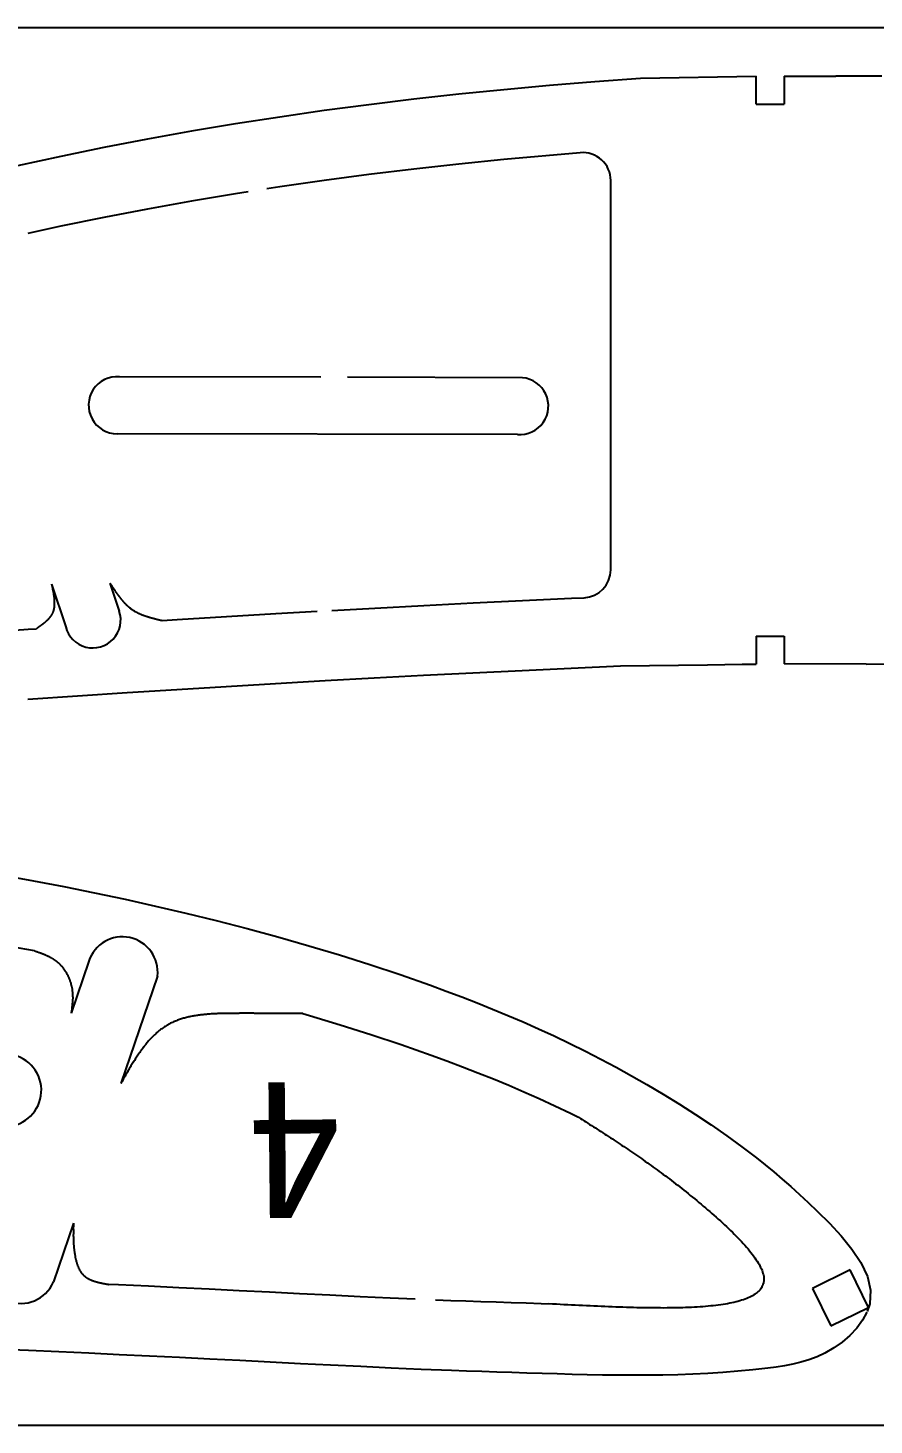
# Model space of a CAD drawing. Header units: millimetres. Extents: x -11497 to 404, y -3854 to 414.
# Drawn here: x -2228.5 to -2168, y -127 to -27 of the extents above; entities that cross this region are included whole.
import ezdxf

# ---------------------------------------------------------------- set-up
doc = ezdxf.new("R2010")
doc.units = ezdxf.units.MM
doc.layers.add('7', color=1, linetype='Continuous')
doc.styles.add('样式_4', font='txt', dxfattribs={"height": 10})

msp = doc.modelspace()

# ---------------------------------------------------------------- linework, layer by layer
at = {"color": 7}
for p, q in [((-1477.7821, -26.9943), (-2477.752, -26.9943)), ((-2176.4314, -32.4579), (-2176.4314, -30.4579)), ((-2174.4314, -30.4579), (-2170.7332, -30.4579)), ((-2176.4314, -32.4579), (-2174.4314, -32.4579)), ((-2207.5742, -51.9945), (-2221.9948, -51.9575)), ((-2193.1536, -52.0316), (-2205.6832, -51.9994)), ((-2193.5125, -56.0878), (-2222.1601, -56.0492)), ((-2226.8589, -66.8024), (-2225.8425, -69.8572)), ((-2222.6782, -66.7298), (-2222.0066, -68.74)), ((-2176.4314, -70.5246), (-2174.4314, -70.5246)), ((-2174.4314, -70.5246), (-2174.4314, -72.5138)), ((-2179.9086, -72.5728), (-2177.4313, -72.5246)), ((-2168.5427, -72.5246), (-2174.4314, -72.5138)), ((-2224.1912, -93.8012), (-2225.4503, -97.5026)), ((-2219.2761, -94.8635), (-2221.8877, -102.5404)), ((-2225.2872, -112.5337), (-2226.72, -116.7454)), ((-2169.7066, -115.8872), (-2172.3988, -117.2108)), ((-2168.3829, -118.5794), (-2169.7066, -115.8872)), ((-2172.3988, -117.2108), (-2171.0751, -119.903)), ((-2171.0751, -119.903), (-2168.3829, -118.5794)), ((-2477.7821, -126.9943), (-1477.7821, -126.9943))]:
    msp.add_line(p, q, dxfattribs=at)
for p, q in [((-2174.4314, -30.4579), (-2174.4314, -32.4579)), ((-2176.4314, -70.5246), (-2176.4314, -72.521)), ((-2177.4313, -72.5246), (-2176.4314, -72.521))]:
    msp.add_line(p, q)
for points in [[(-2226.856, -66.802, 0), (-2226.856, -66.828, 0), (-2226.846, -66.853, 0), (-2226.846, -66.878, 0), (-2226.836, -66.903, 0), (-2226.836, -66.928, 0), (-2226.826, -66.954, 0), (-2226.816, -66.979, 0), (-2226.816, -67.004, 0), (-2226.806, -67.029, 0), (-2226.806, -67.054, 0), (-2226.796, -67.079, 0), (-2226.796, -67.105, 0), (-2226.786, -67.13, 0), (-2226.786, -67.155, 0), (-2226.776, -67.18, 0), (-2226.776, -67.205, 0), (-2226.766, -67.23, 0), (-2226.766, -67.255, 0), (-2226.756, -67.28, 0), (-2226.756, -67.305, 0), (-2226.746, -67.33, 0), (-2226.746, -67.355, 0), (-2226.736, -67.379, 0), (-2226.736, -67.404, 0), (-2226.726, -67.429, 0), (-2226.726, -67.454, 0), (-2226.726, -67.478, 0), (-2226.716, -67.503, 0), (-2226.716, -67.528, 0), (-2226.706, -67.552, 0), (-2226.706, -67.577, 0), (-2226.706, -67.601, 0), (-2226.696, -67.626, 0), (-2226.696, -67.65, 0), (-2226.696, -67.675, 0), (-2226.686, -67.699, 0), (-2226.686, -67.723, 0), (-2226.686, -67.747, 0), (-2226.676, -67.771, 0), (-2226.676, -67.795, 0), (-2226.676, -67.819, 0), (-2226.676, -67.843, 0), (-2226.666, -67.867, 0), (-2226.666, -67.891, 0), (-2226.666, -67.915, 0), (-2226.666, -67.939, 0), (-2226.666, -67.962, 0), (-2226.656, -67.986, 0), (-2226.656, -68.009, 0), (-2226.656, -68.033, 0), (-2226.656, -68.056, 0), (-2226.656, -68.079, 0), (-2226.656, -68.102, 0), (-2226.656, -68.125, 0), (-2226.656, -68.149, 0), (-2226.656, -68.171, 0), (-2226.656, -68.194, 0), (-2226.656, -68.217, 0), (-2226.656, -68.24, 0), (-2226.656, -68.262, 0), (-2226.656, -68.285, 0), (-2226.656, -68.307, 0), (-2226.656, -68.33, 0), (-2226.666, -68.352, 0), (-2226.666, -68.374, 0), (-2226.666, -68.396, 0), (-2226.666, -68.418, 0), (-2226.666, -68.44, 0), (-2226.676, -68.462, 0), (-2226.676, -68.483, 0), (-2226.676, -68.505, 0), (-2226.686, -68.526, 0), (-2226.686, -68.548, 0), (-2226.696, -68.569, 0), (-2226.696, -68.59, 0), (-2226.696, -68.611, 0), (-2226.706, -68.632, 0), (-2226.706, -68.653, 0), (-2226.716, -68.673, 0), (-2226.726, -68.694, 0), (-2226.726, -68.714, 0), (-2226.736, -68.735, 0), (-2226.736, -68.755, 0), (-2226.746, -68.775, 0), (-2226.756, -68.795, 0), (-2226.766, -68.815, 0), (-2226.766, -68.834, 0), (-2226.776, -68.854, 0), (-2226.786, -68.873, 0), (-2226.796, -68.893, 0), (-2226.806, -68.912, 0), (-2226.816, -68.931, 0), (-2226.826, -68.95, 0), (-2226.836, -68.968, 0), (-2226.846, -68.987, 0), (-2226.856, -69.005, 0), (-2226.866, -69.024, 0), (-2226.876, -69.042, 0), (-2226.886, -69.06, 0), (-2226.896, -69.078, 0), (-2226.906, -69.096, 0), (-2226.926, -69.114, 0), (-2226.936, -69.131, 0), (-2226.946, -69.149, 0), (-2226.966, -69.166, 0), (-2226.976, -69.184, 0), (-2226.986, -69.201, 0), (-2227.006, -69.218, 0), (-2227.016, -69.235, 0), (-2227.036, -69.252, 0), (-2227.046, -69.269, 0), (-2227.066, -69.285, 0), (-2227.076, -69.302, 0), (-2227.096, -69.318, 0), (-2227.106, -69.335, 0), (-2227.126, -69.351, 0), (-2227.136, -69.367, 0), (-2227.156, -69.384, 0), (-2227.176, -69.4, 0), (-2227.186, -69.416, 0), (-2227.206, -69.431, 0), (-2227.226, -69.447, 0), (-2227.236, -69.463, 0), (-2227.256, -69.479, 0), (-2227.276, -69.494, 0), (-2227.296, -69.51, 0), (-2227.306, -69.525, 0), (-2227.326, -69.541, 0), (-2227.346, -69.556, 0), (-2227.366, -69.571, 0), (-2227.386, -69.587, 0), (-2227.406, -69.602, 0), (-2227.416, -69.617, 0), (-2227.436, -69.632, 0), (-2227.456, -69.647, 0), (-2227.476, -69.662, 0), (-2227.496, -69.677, 0), (-2227.516, -69.692, 0), (-2227.536, -69.706, 0), (-2227.556, -69.721, 0), (-2227.576, -69.736, 0), (-2227.596, -69.751, 0), (-2227.616, -69.765, 0), (-2227.636, -69.78, 0), (-2227.656, -69.795, 0), (-2227.676, -69.809, 0), (-2227.696, -69.824, 0), (-2227.716, -69.838, 0), (-2227.736, -69.853, 0), (-2227.756, -69.867, 0), (-2227.776, -69.882, 0), (-2227.796, -69.896, 0), (-2227.816, -69.911, 0), (-2227.836, -69.925, 0), (-2227.856, -69.939, 0), (-2227.876, -69.954, 0), (-2227.896, -69.968, 0), (-2227.916, -69.983, 0), (-2227.936, -69.997, 0)], [(-2222.676, -66.73, 0), (-2222.666, -66.756, 0), (-2222.646, -66.782, 0), (-2222.626, -66.808, 0), (-2222.606, -66.835, 0), (-2222.596, -66.861, 0), (-2222.576, -66.887, 0), (-2222.556, -66.913, 0), (-2222.546, -66.939, 0), (-2222.526, -66.965, 0), (-2222.506, -66.991, 0), (-2222.486, -67.017, 0), (-2222.476, -67.043, 0), (-2222.456, -67.069, 0), (-2222.436, -67.095, 0), (-2222.426, -67.121, 0), (-2222.406, -67.147, 0), (-2222.386, -67.173, 0), (-2222.366, -67.198, 0), (-2222.356, -67.224, 0), (-2222.336, -67.25, 0), (-2222.316, -67.275, 0), (-2222.296, -67.301, 0), (-2222.286, -67.326, 0), (-2222.266, -67.352, 0), (-2222.246, -67.377, 0), (-2222.226, -67.402, 0), (-2222.216, -67.428, 0), (-2222.196, -67.453, 0), (-2222.176, -67.478, 0), (-2222.156, -67.503, 0), (-2222.146, -67.527, 0), (-2222.126, -67.552, 0), (-2222.106, -67.577, 0), (-2222.086, -67.601, 0), (-2222.066, -67.626, 0), (-2222.046, -67.65, 0), (-2222.036, -67.675, 0), (-2222.016, -67.699, 0), (-2221.996, -67.723, 0), (-2221.976, -67.747, 0), (-2221.956, -67.771, 0), (-2221.936, -67.794, 0), (-2221.916, -67.818, 0), (-2221.906, -67.841, 0), (-2221.886, -67.865, 0), (-2221.866, -67.888, 0), (-2221.846, -67.911, 0), (-2221.826, -67.934, 0), (-2221.806, -67.957, 0), (-2221.786, -67.979, 0), (-2221.766, -68.002, 0), (-2221.746, -68.024, 0), (-2221.726, -68.047, 0), (-2221.706, -68.069, 0), (-2221.686, -68.091, 0), (-2221.666, -68.112, 0), (-2221.646, -68.134, 0), (-2221.626, -68.155, 0), (-2221.606, -68.177, 0), (-2221.586, -68.198, 0), (-2221.566, -68.219, 0), (-2221.546, -68.239, 0), (-2221.526, -68.26, 0), (-2221.506, -68.28, 0), (-2221.476, -68.3, 0), (-2221.456, -68.32, 0), (-2221.436, -68.34, 0), (-2221.416, -68.36, 0), (-2221.396, -68.379, 0), (-2221.376, -68.399, 0), (-2221.346, -68.418, 0), (-2221.326, -68.436, 0), (-2221.306, -68.455, 0), (-2221.286, -68.473, 0), (-2221.266, -68.492, 0), (-2221.236, -68.51, 0), (-2221.216, -68.527, 0), (-2221.196, -68.545, 0), (-2221.166, -68.562, 0), (-2221.146, -68.579, 0), (-2221.126, -68.596, 0), (-2221.096, -68.613, 0), (-2221.076, -68.629, 0), (-2221.056, -68.645, 0), (-2221.026, -68.661, 0), (-2221.006, -68.677, 0), (-2220.976, -68.692, 0), (-2220.956, -68.708, 0), (-2220.926, -68.723, 0), (-2220.906, -68.737, 0), (-2220.876, -68.752, 0), (-2220.856, -68.766, 0), (-2220.826, -68.781, 0), (-2220.806, -68.794, 0), (-2220.776, -68.808, 0), (-2220.746, -68.822, 0), (-2220.726, -68.835, 0), (-2220.696, -68.848, 0), (-2220.676, -68.861, 0), (-2220.646, -68.874, 0), (-2220.616, -68.887, 0), (-2220.596, -68.899, 0), (-2220.566, -68.911, 0), (-2220.536, -68.923, 0), (-2220.516, -68.935, 0), (-2220.486, -68.947, 0), (-2220.456, -68.958, 0), (-2220.426, -68.97, 0), (-2220.406, -68.981, 0), (-2220.376, -68.992, 0), (-2220.346, -69.003, 0), (-2220.316, -69.014, 0), (-2220.296, -69.024, 0), (-2220.266, -69.035, 0), (-2220.236, -69.045, 0), (-2220.206, -69.055, 0), (-2220.176, -69.065, 0), (-2220.146, -69.075, 0), (-2220.126, -69.085, 0), (-2220.096, -69.095, 0), (-2220.066, -69.104, 0), (-2220.036, -69.114, 0), (-2220.006, -69.123, 0), (-2219.976, -69.132, 0), (-2219.946, -69.141, 0), (-2219.916, -69.15, 0), (-2219.896, -69.159, 0), (-2219.866, -69.168, 0), (-2219.836, -69.177, 0), (-2219.806, -69.185, 0), (-2219.776, -69.194, 0), (-2219.746, -69.202, 0), (-2219.716, -69.211, 0), (-2219.686, -69.219, 0), (-2219.656, -69.227, 0), (-2219.626, -69.235, 0), (-2219.596, -69.243, 0), (-2219.566, -69.251, 0), (-2219.536, -69.259, 0), (-2219.506, -69.267, 0), (-2219.476, -69.275, 0), (-2219.446, -69.282, 0), (-2219.416, -69.29, 0), (-2219.386, -69.298, 0), (-2219.356, -69.305, 0), (-2219.326, -69.313, 0), (-2219.296, -69.32, 0), (-2219.266, -69.328, 0), (-2219.236, -69.335, 0), (-2219.206, -69.342, 0), (-2219.176, -69.35, 0), (-2219.146, -69.357, 0), (-2219.116, -69.364, 0), (-2219.086, -69.372, 0), (-2219.056, -69.379, 0), (-2219.026, -69.386, 0), (-2218.996, -69.393, 0), (-2218.966, -69.401, 0), (-2218.936, -69.408, 0)], [(-2228.1085, -93.0388, 0), (-2228.0784, -93.0495, 0), (-2228.0483, -93.0591, 0), (-2228.0182, -93.0688, 0), (-2227.9881, -93.0795, 0), (-2227.958, -93.0892, 0), (-2227.9279, -93.0988, 0), (-2227.8978, -93.1095, 0), (-2227.8677, -93.1192, 0), (-2227.8376, -93.1299, 0), (-2227.8075, -93.1396, 0), (-2227.7873, -93.1504, 0), (-2227.7572, -93.161, 0), (-2227.7271, -93.1707, 0), (-2227.697, -93.1814, 0), (-2227.6669, -93.1921, 0), (-2227.6368, -93.2028, 0), (-2227.6067, -93.2134, 0), (-2227.5765, -93.2241, 0), (-2227.5564, -93.2349, 0), (-2227.5263, -93.2456, 0), (-2227.4962, -93.2573, 0), (-2227.4661, -93.2679, 0), (-2227.4359, -93.2796, 0), (-2227.4058, -93.2913, 0), (-2227.3857, -93.3021, 0), (-2227.3556, -93.3138, 0), (-2227.3254, -93.3254, 0), (-2227.2953, -93.3381, 0), (-2227.2652, -93.3498, 0), (-2227.2451, -93.3616, 0), (-2227.2149, -93.3743, 0), (-2227.1848, -93.3869, 0), (-2227.1546, -93.3996, 0), (-2227.1345, -93.4124, 0), (-2227.1044, -93.4251, 0), (-2227.0742, -93.4388, 0), (-2227.0541, -93.4516, 0), (-2227.0239, -93.4652, 0), (-2226.9938, -93.4789, 0), (-2226.9736, -93.4927, 0), (-2226.9435, -93.5074, 0), (-2226.9133, -93.5211, 0), (-2226.8932, -93.5358, 0), (-2226.863, -93.5505, 0), (-2226.8429, -93.5653, 0), (-2226.8127, -93.581, 0), (-2226.7825, -93.5957, 0), (-2226.7624, -93.6115, 0), (-2226.7322, -93.6271, 0), (-2226.712, -93.6439, 0), (-2226.6818, -93.6596, 0), (-2226.6617, -93.6764, 0), (-2226.6415, -93.6932, 0), (-2226.6113, -93.7109, 0), (-2226.5911, -93.7286, 0), (-2226.5609, -93.7463, 0), (-2226.5407, -93.7641, 0), (-2226.5205, -93.7819, 0), (-2226.4903, -93.8006, 0), (-2226.4701, -93.8194, 0), (-2226.4499, -93.8391, 0), (-2226.4197, -93.8578, 0), (-2226.3995, -93.8776, 0), (-2226.3793, -93.8974, 0), (-2226.3591, -93.9182, 0), (-2226.3388, -93.939, 0), (-2226.3086, -93.9596, 0), (-2226.2884, -93.9804, 0), (-2226.2682, -94.0022, 0), (-2226.2479, -94.024, 0), (-2226.2277, -94.0458, 0), (-2226.2075, -94.0676, 0), (-2226.1872, -94.0904, 0), (-2226.167, -94.1131, 0), (-2226.1467, -94.1359, 0), (-2226.1265, -94.1597, 0), (-2226.1062, -94.1825, 0), (-2226.086, -94.2063, 0), (-2226.0657, -94.2301, 0), (-2226.0455, -94.2549, 0), (-2226.0252, -94.2786, 0), (-2226.0149, -94.3035, 0), (-2225.9947, -94.3283, 0), (-2225.9744, -94.3531, 0), (-2225.9541, -94.3779, 0), (-2225.9439, -94.4038, 0), (-2225.9236, -94.4296, 0), (-2225.9033, -94.4553, 0), (-2225.893, -94.4812, 0), (-2225.8728, -94.507, 0), (-2225.8525, -94.5338, 0), (-2225.8422, -94.5597, 0), (-2225.8219, -94.5865, 0), (-2225.8116, -94.6134, 0), (-2225.7913, -94.6412, 0), (-2225.781, -94.6681, 0), (-2225.7608, -94.6948, 0), (-2225.7505, -94.7227, 0), (-2225.7302, -94.7505, 0), (-2225.7199, -94.7784, 0), (-2225.6996, -94.8062, 0), (-2225.6893, -94.8341, 0), (-2225.679, -94.863, 0), (-2225.6587, -94.8908, 0), (-2225.6484, -94.9197, 0), (-2225.6381, -94.9475, 0), (-2225.6278, -94.9764, 0), (-2225.6174, -95.0053, 0), (-2225.5971, -95.0341, 0), (-2225.5868, -95.064, 0), (-2225.5765, -95.0929, 0), (-2225.5662, -95.1218, 0), (-2225.5559, -95.1517, 0), (-2225.5456, -95.1806, 0), (-2225.5353, -95.2105, 0), (-2225.5249, -95.2404, 0), (-2225.5146, -95.2693, 0), (-2225.5043, -95.2991, 0), (-2225.494, -95.329, 0), (-2225.4837, -95.3589, 0), (-2225.4733, -95.3888, 0), (-2225.473, -95.4188, 0), (-2225.4627, -95.4497, 0), (-2225.4524, -95.4796, 0), (-2225.4421, -95.5095, 0), (-2225.4417, -95.5395, 0), (-2225.4314, -95.5704, 0), (-2225.4211, -95.6003, 0), (-2225.4208, -95.6313, 0), (-2225.4104, -95.6612, 0), (-2225.4101, -95.6912, 0), (-2225.3998, -95.7221, 0), (-2225.3895, -95.7519, 0), (-2225.3891, -95.7829, 0), (-2225.3888, -95.8129, 0), (-2225.3785, -95.8438, 0), (-2225.3782, -95.8738, 0), (-2225.3678, -95.9047, 0), (-2225.3675, -95.9347, 0), (-2225.3672, -95.9657, 0), (-2225.3569, -95.9956, 0), (-2225.3565, -96.0266, 0), (-2225.3562, -96.0566, 0), (-2225.3559, -96.0866, 0), (-2225.3556, -96.1176, 0), (-2225.3453, -96.1475, 0), (-2225.3449, -96.1775, 0), (-2225.3446, -96.2085, 0), (-2225.3443, -96.2385, 0), (-2225.344, -96.2685, 0), (-2225.3436, -96.2995, 0), (-2225.3433, -96.3295, 0), (-2225.343, -96.3595, 0), (-2225.3427, -96.3895, 0), (-2225.3424, -96.4195, 0), (-2225.342, -96.4505, 0), (-2225.3417, -96.4805, 0), (-2225.3514, -96.5106, 0), (-2225.3511, -96.5406, 0), (-2225.3507, -96.5706, 0), (-2225.3504, -96.6006, 0), (-2225.3501, -96.6316, 0), (-2225.3498, -96.6616, 0), (-2225.3595, -96.6917, 0), (-2225.3591, -96.7217, 0), (-2225.3588, -96.7517, 0), (-2225.3585, -96.7817, 0), (-2225.3682, -96.8118, 0), (-2225.3679, -96.8418, 0), (-2225.3675, -96.8718, 0), (-2225.3772, -96.9019, 0), (-2225.3769, -96.9319, 0), (-2225.3766, -96.9619, 0), (-2225.3863, -96.992, 0), (-2225.3859, -97.022, 0), (-2225.3956, -97.0521, 0), (-2225.3953, -97.0821, 0), (-2225.395, -97.1121, 0), (-2225.4047, -97.1422, 0), (-2225.4043, -97.1722, 0), (-2225.414, -97.2023, 0), (-2225.4137, -97.2323, 0), (-2225.4134, -97.2623, 0), (-2225.4231, -97.2924, 0), (-2225.4227, -97.3224, 0), (-2225.4324, -97.3525, 0), (-2225.4321, -97.3825, 0), (-2225.4418, -97.4126, 0), (-2225.4415, -97.4426, 0), (-2225.4511, -97.4727, 0), (-2225.4508, -97.5027, 0)], [(-2208.8794, -97.5451, 0), (-2208.9494, -97.5448, 0), (-2209.0294, -97.5437, 0), (-2209.1095, -97.5435, 0), (-2209.1895, -97.5424, 0), (-2209.2595, -97.5421, 0), (-2209.3395, -97.541, 0), (-2209.4195, -97.5408, 0), (-2209.4995, -97.5397, 0), (-2209.5795, -97.5395, 0), (-2209.6495, -97.5393, 0), (-2209.7295, -97.5381, 0), (-2209.8096, -97.538, 0), (-2209.8896, -97.5368, 0), (-2209.9596, -97.5366, 0), (-2210.0396, -97.5354, 0), (-2210.1196, -97.5353, 0), (-2210.1996, -97.5351, 0), (-2210.2796, -97.534, 0), (-2210.3496, -97.5337, 0), (-2210.4296, -97.5336, 0), (-2210.5096, -97.5325, 0), (-2210.5897, -97.5323, 0), (-2210.6697, -97.5312, 0), (-2210.7397, -97.5309, 0), (-2210.8197, -97.5308, 0), (-2210.8997, -97.5306, 0), (-2210.9797, -97.5295, 0), (-2211.0597, -97.5293, 0), (-2211.1397, -97.5292, 0), (-2211.2097, -97.5279, 0), (-2211.2897, -97.5278, 0), (-2211.3697, -97.5276, 0), (-2211.4498, -97.5275, 0), (-2211.5298, -97.5273, 0), (-2211.6098, -97.5262, 0), (-2211.6898, -97.526, 0), (-2211.7698, -97.5259, 0), (-2211.8498, -97.5257, 0), (-2211.9298, -97.5256, 0), (-2212.0098, -97.5254, 0), (-2212.0898, -97.5253, 0), (-2212.1598, -97.525, 0), (-2212.2398, -97.5249, 0), (-2212.3198, -97.5247, 0), (-2212.3998, -97.5246, 0), (-2212.4898, -97.5246, 0), (-2212.5699, -97.5244, 0), (-2212.6499, -97.5243, 0), (-2212.7299, -97.5241, 0), (-2212.8099, -97.524, 0), (-2212.8899, -97.5238, 0), (-2212.9699, -97.5237, 0), (-2213.0499, -97.5235, 0), (-2213.1299, -97.5244, 0), (-2213.2099, -97.5242, 0), (-2213.2899, -97.5241, 0), (-2213.3799, -97.524, 0), (-2213.4599, -97.5249, 0), (-2213.5399, -97.5247, 0), (-2213.6199, -97.5256, 0), (-2213.6999, -97.5255, 0), (-2213.7899, -97.5254, 0), (-2213.8699, -97.5263, 0), (-2213.9499, -97.5271, 0), (-2214.0299, -97.527, 0), (-2214.1199, -97.5279, 0), (-2214.1999, -97.5288, 0), (-2214.2799, -97.5306, 0), (-2214.3699, -97.5316, 0), (-2214.4499, -97.5334, 0), (-2214.5299, -97.5343, 0), (-2214.6098, -97.5362, 0), (-2214.6998, -97.5391, 0), (-2214.7798, -97.541, 0), (-2214.8598, -97.5438, 0), (-2214.9497, -97.5468, 0), (-2215.0297, -97.5506, 0), (-2215.1097, -97.5535, 0), (-2215.1896, -97.5583, 0), (-2215.2796, -97.5623, 0), (-2215.3596, -97.5671, 0), (-2215.4395, -97.572, 0), (-2215.5195, -97.5779, 0), (-2215.5994, -97.5837, 0), (-2215.6893, -97.5907, 0), (-2215.7693, -97.5975, 0), (-2215.8492, -97.6044, 0), (-2215.9291, -97.6132, 0), (-2216.009, -97.6211, 0), (-2216.0889, -97.6299, 0), (-2216.1688, -97.6398, 0), (-2216.2487, -97.6496, 0), (-2216.3286, -97.6605, 0), (-2216.4085, -97.6723, 0), (-2216.4884, -97.6842, 0), (-2216.5682, -97.697, 0), (-2216.6481, -97.7099, 0), (-2216.728, -97.7237, 0), (-2216.7978, -97.7385, 0), (-2216.8777, -97.7533, 0), (-2216.9575, -97.7702, 0), (-2217.0373, -97.786, 0), (-2217.1071, -97.8038, 0), (-2217.1869, -97.8226, 0), (-2217.2567, -97.8414, 0), (-2217.3365, -97.8612, 0), (-2217.4063, -97.882, 0), (-2217.4861, -97.9038, 0), (-2217.5558, -97.9266, 0), (-2217.6256, -97.9493, 0), (-2217.7054, -97.9742, 0), (-2217.7751, -97.9989, 0), (-2217.8448, -98.0247, 0), (-2217.9145, -98.0524, 0), (-2217.9842, -98.0802, 0), (-2218.0539, -98.1089, 0), (-2218.1236, -98.1386, 0), (-2218.1933, -98.1694, 0), (-2218.263, -98.2021, 0), (-2218.3326, -98.2349, 0), (-2218.3922, -98.2695, 0), (-2218.4619, -98.3043, 0), (-2218.5315, -98.341, 0), (-2218.5911, -98.3776, 0), (-2218.6507, -98.4163, 0), (-2218.7203, -98.456, 0), (-2218.7798, -98.4967, 0), (-2218.8394, -98.5383, 0), (-2218.899, -98.5809, 0), (-2218.9685, -98.6247, 0), (-2219.028, -98.6693, 0), (-2219.0875, -98.7149, 0), (-2219.147, -98.7616, 0), (-2219.1965, -98.8091, 0), (-2219.256, -98.8567, 0), (-2219.3155, -98.9064, 0), (-2219.375, -98.957, 0), (-2219.4244, -99.0076, 0), (-2219.4839, -99.0602, 0), (-2219.5433, -99.1128, 0), (-2219.5928, -99.1664, 0), (-2219.6522, -99.221, 0), (-2219.7016, -99.2755, 0), (-2219.751, -99.3321, 0), (-2219.8104, -99.3887, 0), (-2219.8598, -99.4462, 0), (-2219.9092, -99.5037, 0), (-2219.9585, -99.5633, 0), (-2220.0079, -99.6228, 0), (-2220.0573, -99.6833, 0), (-2220.1166, -99.744, 0), (-2220.166, -99.8055, 0), (-2220.2153, -99.868, 0), (-2220.2546, -99.9305, 0), (-2220.304, -99.994, 0), (-2220.3533, -100.0585, 0), (-2220.4026, -100.123, 0), (-2220.4519, -100.1876, 0), (-2220.5012, -100.2541, 0), (-2220.5405, -100.3195, 0), (-2220.5898, -100.3861, 0), (-2220.6391, -100.4536, 0), (-2220.6784, -100.521, 0), (-2220.7276, -100.5895, 0), (-2220.7769, -100.6581, 0), (-2220.8162, -100.7265, 0), (-2220.8655, -100.796, 0), (-2220.9047, -100.8664, 0), (-2220.954, -100.936, 0), (-2220.9932, -101.0064, 0), (-2221.0425, -101.0779, 0), (-2221.0817, -101.1483, 0), (-2221.131, -101.2199, 0), (-2221.1702, -101.2923, 0), (-2221.2094, -101.3637, 0), (-2221.2587, -101.4362, 0), (-2221.2979, -101.5087, 0), (-2221.3371, -101.5811, 0), (-2221.3863, -101.6546, 0), (-2221.4256, -101.727, 0), (-2221.4648, -101.8005, 0), (-2221.514, -101.874, 0), (-2221.5532, -101.9484, 0), (-2221.5924, -102.0218, 0), (-2221.6416, -102.0954, 0), (-2221.6809, -102.1698, 0), (-2221.7201, -102.2432, 0), (-2221.7593, -102.3176, 0), (-2221.8085, -102.3922, 0), (-2221.8477, -102.4666, 0), (-2221.8869, -102.54, 0)], [(-2189.1493, -104.9552, 0), (-2189.0084, -105.0407, 0), (-2188.8775, -105.1263, 0), (-2188.7466, -105.2119, 0), (-2188.6056, -105.2984, 0), (-2188.4747, -105.384, 0), (-2188.3438, -105.4697, 0), (-2188.2029, -105.5562, 0), (-2188.0719, -105.6428, 0), (-2187.931, -105.7293, 0), (-2187.8001, -105.8159, 0), (-2187.6691, -105.9025, 0), (-2187.5282, -105.99, 0), (-2187.3973, -106.0776, 0), (-2187.2563, -106.1651, 0), (-2187.1254, -106.2537, 0), (-2186.9844, -106.3422, 0), (-2186.8535, -106.4308, 0), (-2186.7125, -106.5193, 0), (-2186.5815, -106.6099, 0), (-2186.4406, -106.6994, 0), (-2186.3096, -106.79, 0), (-2186.1686, -106.8816, 0), (-2186.0276, -106.9731, 0), (-2185.8967, -107.0647, 0), (-2185.7557, -107.1572, 0), (-2185.6147, -107.2507, 0), (-2185.4837, -107.3443, 0), (-2185.3426, -107.4388, 0), (-2185.2016, -107.5343, 0), (-2185.0606, -107.6298, 0), (-2184.9195, -107.7263, 0), (-2184.7785, -107.8228, 0), (-2184.6375, -107.9213, 0), (-2184.5064, -108.0199, 0), (-2184.3653, -108.1194, 0), (-2184.2142, -108.2198, 0), (-2184.0732, -108.3203, 0), (-2183.9321, -108.4228, 0), (-2183.791, -108.5253, 0), (-2183.6499, -108.6288, 0), (-2183.5087, -108.7333, 0), (-2183.3576, -108.8397, 0), (-2183.2164, -108.9462, 0), (-2183.0753, -109.0537, 0), (-2182.9241, -109.1621, 0), (-2182.783, -109.2716, 0), (-2182.6318, -109.382, 0), (-2182.4906, -109.4945, 0), (-2182.3394, -109.6069, 0), (-2182.1881, -109.7213, 0), (-2182.0369, -109.8357, 0), (-2181.8957, -109.9522, 0), (-2181.7444, -110.0706, 0), (-2181.5931, -110.189, 0), (-2181.4418, -110.3094, 0), (-2181.2905, -110.4298, 0), (-2181.1392, -110.5532, 0), (-2180.9879, -110.6765, 0), (-2180.8265, -110.8018, 0), (-2180.6752, -110.9282, 0), (-2180.5238, -111.0566, 0), (-2180.3624, -111.1849, 0), (-2180.211, -111.3153, 0), (-2180.0596, -111.4467, 0), (-2179.8982, -111.578, 0), (-2179.7468, -111.7114, 0), (-2179.5953, -111.8448, 0), (-2179.4439, -111.9792, 0), (-2179.2925, -112.1136, 0), (-2179.141, -112.248, 0), (-2178.9896, -112.3833, 0), (-2178.8381, -112.5187, 0), (-2178.6967, -112.6542, 0), (-2178.5452, -112.7906, 0), (-2178.4038, -112.9261, 0), (-2178.2623, -113.0616, 0), (-2178.1209, -113.1971, 0), (-2177.9894, -113.3317, 0), (-2177.858, -113.4663, 0), (-2177.7265, -113.601, 0), (-2177.5951, -113.7336, 0), (-2177.4737, -113.8673, 0), (-2177.3523, -113.999, 0), (-2177.2309, -114.1297, 0), (-2177.1195, -114.2605, 0), (-2177.0081, -114.3893, 0), (-2176.9067, -114.5173, 0), (-2176.8054, -114.6442, 0), (-2176.704, -114.7691, 0), (-2176.6127, -114.8932, 0), (-2176.5214, -115.0162, 0), (-2176.4401, -115.1363, 0), (-2176.3588, -115.2555, 0), (-2176.2876, -115.3727, 0), (-2176.2163, -115.488, 0), (-2176.1551, -115.6013, 0), (-2176.1039, -115.7128, 0), (-2176.0528, -115.8222, 0), (-2176.0016, -115.9297, 0), (-2175.9705, -116.0334, 0), (-2175.9394, -116.1361, 0), (-2175.9083, -116.2357, 0), (-2175.8873, -116.3325, 0), (-2175.8763, -116.4274, 0), (-2175.8753, -116.5194, 0), (-2175.8744, -116.6094, 0), (-2175.8834, -116.6965, 0), (-2175.8925, -116.7816, 0), (-2175.9116, -116.8638, 0), (-2175.9408, -116.9441, 0), (-2175.97, -117.0214, 0), (-2176.0092, -117.0978, 0), (-2176.0484, -117.1703, 0), (-2176.0976, -117.2418, 0), (-2176.1469, -117.3113, 0), (-2176.2162, -117.3781, 0), (-2176.2755, -117.4427, 0), (-2176.3448, -117.5055, 0), (-2176.4242, -117.5653, 0), (-2176.5036, -117.6241, 0), (-2176.593, -117.6811, 0), (-2176.6824, -117.7351, 0), (-2176.7818, -117.7881, 0), (-2176.8813, -117.8382, 0), (-2176.9908, -117.8874, 0), (-2177.1003, -117.9335, 0), (-2177.2198, -117.9788, 0), (-2177.3394, -118.0221, 0), (-2177.4689, -118.0635, 0), (-2177.5985, -118.1028, 0), (-2177.7281, -118.1412, 0), (-2177.8678, -118.1777, 0), (-2178.0174, -118.2123, 0), (-2178.1571, -118.2448, 0), (-2178.3167, -118.2755, 0), (-2178.4664, -118.3061, 0), (-2178.6261, -118.3338, 0), (-2178.7959, -118.3606, 0), (-2178.9656, -118.3854, 0), (-2179.1354, -118.4092, 0), (-2179.3151, -118.4312, 0), (-2179.4949, -118.4521, 0), (-2179.6747, -118.471, 0), (-2179.8645, -118.489, 0), (-2180.0544, -118.506, 0), (-2180.2442, -118.5211, 0), (-2180.4441, -118.5352, 0), (-2180.644, -118.5483, 0), (-2180.8438, -118.5605, 0), (-2181.0537, -118.5707, 0), (-2181.2637, -118.5799, 0), (-2181.4736, -118.5882, 0), (-2181.6835, -118.5944, 0), (-2181.9035, -118.6008, 0), (-2182.1234, -118.6061, 0), (-2182.3534, -118.6096, 0), (-2182.5734, -118.6129, 0), (-2182.8034, -118.6144, 0), (-2183.0334, -118.6158, 0), (-2183.2634, -118.6153, 0), (-2183.5034, -118.6148, 0), (-2183.7434, -118.6134, 0), (-2183.9835, -118.6109, 0), (-2184.2235, -118.6075, 0), (-2184.4636, -118.603, 0), (-2184.7137, -118.5987, 0), (-2184.9637, -118.5934, 0), (-2185.2038, -118.5869, 0), (-2185.4639, -118.5797, 0), (-2185.714, -118.5724, 0), (-2185.9641, -118.564, 0), (-2186.2242, -118.5558, 0), (-2186.4743, -118.5465, 0), (-2186.7344, -118.5372, 0), (-2186.9945, -118.527, 0), (-2187.2547, -118.5168, 0), (-2187.5248, -118.5057, 0), (-2187.7849, -118.4944, 0), (-2188.0451, -118.4822, 0), (-2188.3152, -118.4701, 0), (-2188.5754, -118.4579, 0), (-2188.8455, -118.4447, 0), (-2189.1157, -118.4316, 0), (-2189.3758, -118.4184, 0), (-2189.646, -118.4053, 0), (-2189.9162, -118.3921, 0), (-2190.1863, -118.378, 0), (-2190.4565, -118.3649, 0), (-2190.7266, -118.3508, 0), (-2190.9968, -118.3367, 0), (-2191.267, -118.3225, 0)], [(-2225.2906, -112.5338, 0), (-2225.2903, -112.5628, 0), (-2225.29, -112.5928, 0), (-2225.2897, -112.6228, 0), (-2225.2893, -112.6518, 0), (-2225.289, -112.6818, 0), (-2225.2887, -112.7108, 0), (-2225.2884, -112.7408, 0), (-2225.2881, -112.7698, 0), (-2225.2878, -112.7998, 0), (-2225.2974, -112.8299, 0), (-2225.2971, -112.8589, 0), (-2225.2968, -112.8889, 0), (-2225.2965, -112.9179, 0), (-2225.2962, -112.9479, 0), (-2225.2959, -112.9779, 0), (-2225.2955, -113.0079, 0), (-2225.2952, -113.0369, 0), (-2225.2949, -113.0669, 0), (-2225.2946, -113.0969, 0), (-2225.2943, -113.1259, 0), (-2225.294, -113.1559, 0), (-2225.2937, -113.1859, 0), (-2225.2933, -113.2159, 0), (-2225.293, -113.2459, 0), (-2225.2927, -113.2759, 0), (-2225.2924, -113.3059, 0), (-2225.2921, -113.3359, 0), (-2225.3017, -113.366, 0), (-2225.3014, -113.396, 0), (-2225.3011, -113.426, 0), (-2225.3008, -113.456, 0), (-2225.3005, -113.486, 0), (-2225.2901, -113.5159, 0), (-2225.2898, -113.5459, 0), (-2225.2895, -113.5769, 0), (-2225.2892, -113.6069, 0), (-2225.2888, -113.6369, 0), (-2225.2885, -113.6679, 0), (-2225.2882, -113.6979, 0), (-2225.2879, -113.7279, 0), (-2225.2875, -113.7589, 0), (-2225.2872, -113.7899, 0), (-2225.2869, -113.8199, 0), (-2225.2866, -113.8509, 0), (-2225.2862, -113.8809, 0), (-2225.2859, -113.9119, 0), (-2225.2756, -113.9428, 0), (-2225.2753, -113.9738, 0), (-2225.2749, -114.0048, 0), (-2225.2746, -114.0358, 0), (-2225.2743, -114.0668, 0), (-2225.2739, -114.0978, 0), (-2225.2636, -114.1286, 0), (-2225.2633, -114.1596, 0), (-2225.2629, -114.1916, 0), (-2225.2626, -114.2226, 0), (-2225.2623, -114.2536, 0), (-2225.2519, -114.2855, 0), (-2225.2516, -114.3175, 0), (-2225.2513, -114.3485, 0), (-2225.2409, -114.3804, 0), (-2225.2406, -114.4124, 0), (-2225.2402, -114.4434, 0), (-2225.2399, -114.4754, 0), (-2225.2296, -114.5073, 0), (-2225.2292, -114.5393, 0), (-2225.2189, -114.5712, 0), (-2225.2185, -114.6032, 0), (-2225.2182, -114.6352, 0), (-2225.2079, -114.6671, 0), (-2225.2075, -114.7001, 0), (-2225.1972, -114.732, 0), (-2225.1968, -114.764, 0), (-2225.1865, -114.7959, 0), (-2225.1861, -114.8279, 0), (-2225.1758, -114.8598, 0), (-2225.1755, -114.8918, 0), (-2225.1651, -114.9236, 0), (-2225.1648, -114.9556, 0), (-2225.1545, -114.9865, 0), (-2225.1541, -115.0185, 0), (-2225.1438, -115.0504, 0), (-2225.1334, -115.0813, 0), (-2225.1331, -115.1133, 0), (-2225.1228, -115.1442, 0), (-2225.1124, -115.1751, 0), (-2225.1021, -115.207, 0), (-2225.1018, -115.238, 0), (-2225.0914, -115.2689, 0), (-2225.0811, -115.2988, 0), (-2225.0708, -115.3297, 0), (-2225.0605, -115.3596, 0), (-2225.0501, -115.3904, 0), (-2225.0498, -115.4204, 0), (-2225.0395, -115.4503, 0), (-2225.0292, -115.4792, 0), (-2225.0189, -115.5091, 0), (-2225.0086, -115.538, 0), (-2224.9982, -115.5679, 0), (-2224.9879, -115.5958, 0), (-2224.9676, -115.6246, 0), (-2224.9573, -115.6535, 0), (-2224.947, -115.6814, 0), (-2224.9367, -115.7093, 0), (-2224.9264, -115.7371, 0), (-2224.9162, -115.764, 0), (-2224.8959, -115.7908, 0), (-2224.8856, -115.8177, 0), (-2224.8753, -115.8446, 0), (-2224.855, -115.8704, 0), (-2224.8447, -115.8963, 0), (-2224.8245, -115.9221, 0), (-2224.8142, -115.948, 0), (-2224.7939, -115.9727, 0), (-2224.7837, -115.9966, 0), (-2224.7634, -116.0214, 0), (-2224.7531, -116.0453, 0), (-2224.7329, -116.0691, 0), (-2224.7126, -116.0919, 0), (-2224.7024, -116.1148, 0), (-2224.6822, -116.1376, 0), (-2224.6619, -116.1593, 0), (-2224.6417, -116.1811, 0), (-2224.6215, -116.2019, 0), (-2224.6112, -116.2228, 0), (-2224.591, -116.2436, 0), (-2224.5708, -116.2634, 0), (-2224.5506, -116.2832, 0), (-2224.5304, -116.302, 0), (-2224.5102, -116.3207, 0), (-2224.48, -116.3394, 0), (-2224.4598, -116.3572, 0), (-2224.4396, -116.375, 0), (-2224.4194, -116.3918, 0), (-2224.3993, -116.4086, 0), (-2224.3691, -116.4242, 0), (-2224.3489, -116.441, 0), (-2224.3287, -116.4558, 0), (-2224.2986, -116.4715, 0), (-2224.2784, -116.4863, 0), (-2224.2483, -116.501, 0), (-2224.2281, -116.5147, 0), (-2224.198, -116.5284, 0), (-2224.1778, -116.5422, 0), (-2224.1477, -116.5549, 0), (-2224.1175, -116.5676, 0), (-2224.0974, -116.5804, 0), (-2224.0673, -116.593, 0), (-2224.0371, -116.6047, 0), (-2224.017, -116.6165, 0), (-2223.9869, -116.6272, 0), (-2223.9568, -116.6389, 0), (-2223.9267, -116.6495, 0), (-2223.9065, -116.6603, 0), (-2223.8764, -116.67, 0), (-2223.8463, -116.6797, 0), (-2223.8162, -116.6894, 0), (-2223.7861, -116.699, 0), (-2223.756, -116.7087, 0), (-2223.7259, -116.7174, 0), (-2223.6958, -116.7271, 0), (-2223.6657, -116.7358, 0), (-2223.6356, -116.7434, 0), (-2223.6055, -116.7521, 0), (-2223.5755, -116.7598, 0), (-2223.5454, -116.7685, 0), (-2223.5153, -116.7762, 0), (-2223.4852, -116.7838, 0), (-2223.4551, -116.7905, 0), (-2223.425, -116.7982, 0), (-2223.395, -116.8049, 0), (-2223.3649, -116.8126, 0), (-2223.3248, -116.8191, 0), (-2223.2947, -116.8258, 0), (-2223.2647, -116.8325, 0), (-2223.2346, -116.8392, 0), (-2223.2045, -116.8449, 0), (-2223.1745, -116.8515, 0), (-2223.1344, -116.8581, 0), (-2223.1043, -116.8638, 0), (-2223.0743, -116.8695, 0), (-2223.0442, -116.8761, 0), (-2223.0041, -116.8817, 0), (-2222.9741, -116.8874, 0), (-2222.944, -116.8931, 0), (-2222.9139, -116.8998, 0), (-2222.8839, -116.9054, 0), (-2222.8438, -116.911, 0), (-2222.8137, -116.9167, 0), (-2222.7837, -116.9224, 0), (-2222.7536, -116.9281, 0)]]:
    msp.add_polyline3d(points, dxfattribs=at)
for centre, radius, start, end in [((-2222.1538, -54.0003), 2.049, 85.548715, 269.823552), ((-2193.3329, -54.0597), 2.036, 264.941383, 84.947598), ((-2223.9037, -69.3702), 1.999, 194.099908, 18.374745), ((-2221.7856, -94.5726), 2.5263, 353.387207, 162.221956), ((-2230.1719, -103.0349), 2.5894, 282.776366, 91.611115), ((-2229.0301, -115.7809), 2.5034, 157.339215, 337.339215)]:
    msp.add_arc(centre, radius, start, end, dxfattribs=at)
at = {"layer": '7', "color": 7, "linetype": 'Continuous'}
for points in [[(-2176.4314, -30.4755), (-2184.6974, -30.6211), (-2187.9626, -30.8553), (-2191.2229, -31.1217), (-2194.4741, -31.4154), (-2197.7105, -31.7417), (-2200.9369, -32.1003), (-2204.1465, -32.4895), (-2207.3422, -32.9142), (-2210.5242, -33.3725), (-2213.6903, -33.8653), (-2216.8427, -34.3936), (-2219.9782, -34.9575), (-2223.1011, -35.5579), (-2226.2021, -36.192), (-2229.2875, -36.8668)], [(-2167.4351, -30.4387), (-2170.7332, -30.4579)], [(-2212.7936, -38.7257), (-2213.6903, -38.8653), (-2216.8427, -39.3936), (-2219.9782, -39.9575), (-2223.1011, -40.5579), (-2226.2021, -41.192), (-2228.542, -41.7037)], [(-2218.9355, -69.408), (-2217.8674, -69.3402), (-2214.3246, -69.1217), (-2210.7911, -68.9109), (-2207.8458, -68.7429)], [(-2283.8359, -72.6444), (-2283.2922, -72.6899), (-2282.0903, -72.7719), (-2280.7547, -72.8366), (-2279.2666, -72.8875), (-2277.6065, -72.9145), (-2275.7523, -72.9122), (-2273.6848, -72.8753), (-2271.3766, -72.7968), (-2268.8192, -72.686), (-2266.0156, -72.5458), (-2263.0092, -72.3876), (-2259.845, -72.2079), (-2256.5711, -72.009), (-2253.2053, -71.7854), (-2249.7669, -71.5482), (-2246.274, -71.297), (-2242.7389, -71.0422), (-2239.1858, -70.785), (-2235.6267, -70.5301), (-2232.0708, -70.28), (-2228.5172, -70.0359), (-2227.9375, -69.9971)], [(-2228.5456, -75.0359), (-2224.9931, -74.7977), (-2221.4428, -74.5655), (-2217.8958, -74.3402), (-2214.353, -74.1217), (-2210.8195, -73.9109), (-2207.2833, -73.7091), (-2203.7533, -73.5132), (-2200.2277, -73.3282), (-2196.6992, -73.1472), (-2193.1841, -72.9748), (-2189.6603, -72.8146), (-2186.1327, -72.6567), (-2179.9086, -72.5728)], [(-2168.5427, -72.5246), (-2165.0275, -72.4904)], [(-2230.3546, -87.6449), (-2228.1579, -88.0393), (-2225.9661, -88.456), (-2223.7791, -88.8949), (-2221.5968, -89.3572), (-2219.4192, -89.8427), (-2217.2474, -90.3516), (-2215.0803, -90.8838), (-2212.861, -91.4562), (-2210.6492, -92.0551), (-2208.4459, -92.6835), (-2206.2519, -93.3414), (-2204.0673, -94.0318), (-2201.8937, -94.757), (-2199.7302, -95.5177), (-2198.6123, -95.9276), (-2197.499, -96.3468), (-2196.3909, -96.7783), (-2195.2873, -97.2211), (-2194.1889, -97.6762), (-2193.097, -98.1436), (-2192.0123, -98.6244), (-2190.8814, -99.1448), (-2189.7587, -99.6797), (-2188.6431, -100.231), (-2187.5346, -100.7997), (-2186.4332, -101.3858), (-2185.3368, -101.9902), (-2184.2463, -102.6139), (-2183.0749, -103.3084), (-2181.9134, -104.0244), (-2180.7668, -104.7602), (-2179.6392, -105.5132), (-2178.5348, -106.2834), (-2177.4576, -107.0691), (-2176.4117, -107.8675), (-2175.7858, -108.3653), (-2175.1684, -108.8715), (-2174.5553, -109.392), (-2173.9422, -109.9285), (-2173.323, -110.4877), (-2172.6953, -111.0725), (-2172.0519, -111.6885), (-2171.188, -112.5479), (-2170.3445, -113.4555), (-2169.5742, -114.3991), (-2168.9316, -115.3686), (-2168.4676, -116.3519), (-2168.2378, -117.3379), (-2168.2949, -118.3144), (-2168.4787, -118.8675)], [(-2239.4352, -91.2447), (-2238.9345, -91.3081), (-2234.6121, -91.9355), (-2230.3013, -92.6446), (-2228.1047, -93.039)], [(-2208.8767, -97.5451), (-2208.3926, -97.6832), (-2206.1987, -98.3411), (-2204.014, -99.0315), (-2201.8404, -99.7567), (-2199.6769, -100.5174), (-2198.5591, -100.9273), (-2197.4457, -101.3465), (-2196.3376, -101.778), (-2195.234, -102.2208), (-2194.1357, -102.6759), (-2193.0437, -103.1433), (-2191.959, -103.6242), (-2190.8281, -104.1446), (-2189.7054, -104.6794), (-2189.1476, -104.9551)], [(-2200.8307, -117.99), (-2202.6111, -117.9128), (-2204.7737, -117.813), (-2206.9356, -117.7081), (-2209.0976, -117.6013), (-2211.2587, -117.4924), (-2213.4218, -117.3826), (-2215.5849, -117.2748), (-2217.7468, -117.168), (-2219.9087, -117.0632), (-2222.0705, -116.9593), (-2222.7487, -116.9277)], [(-2168.4946, -118.9151), (-2168.8094, -119.4981), (-2169.2228, -120.0543), (-2169.7152, -120.5758), (-2170.2711, -121.0537), (-2170.872, -121.4779), (-2171.5002, -121.8406), (-2172.0687, -122.1058), (-2172.6448, -122.3224), (-2173.2262, -122.4962), (-2173.8125, -122.6362), (-2174.4032, -122.7484), (-2174.9972, -122.8398), (-2175.5938, -122.9183), (-2176.6607, -123.0404), (-2177.7307, -123.1446), (-2178.8046, -123.23), (-2179.8804, -123.2995), (-2180.9581, -123.353), (-2182.0365, -123.3926), (-2183.1157, -123.4182), (-2184.1966, -123.4319), (-2185.2761, -123.4335), (-2186.355, -123.427), (-2187.4335, -123.4115), (-2188.5122, -123.391), (-2189.5901, -123.3655), (-2190.6693, -123.337), (-2191.7495, -123.3075), (-2192.8298, -123.2761), (-2193.9102, -123.2427), (-2194.9906, -123.2083), (-2196.0712, -123.1719), (-2197.1509, -123.1334), (-2198.2317, -123.093), (-2200.3956, -123.0063), (-2202.5578, -122.9125), (-2204.7204, -122.8127), (-2206.8823, -122.7078), (-2209.0443, -122.601), (-2211.2054, -122.4921), (-2213.3685, -122.3823), (-2215.5316, -122.2746), (-2217.6935, -122.1677), (-2219.8554, -122.0629), (-2222.0172, -121.959), (-2224.1799, -121.8582), (-2226.3424, -121.7595), (-2228.5058, -121.6637), (-2232.8272, -121.4799)], [(-2190.7226, -118.3373), (-2191.8028, -118.3078), (-2192.8831, -118.2764), (-2193.9635, -118.243), (-2195.0439, -118.2086), (-2196.1245, -118.1721), (-2197.2042, -118.1337), (-2198.2849, -118.0933), (-2199.3669, -118.0499)]]:
    msp.add_lwpolyline(points, dxfattribs=at)
msp.add_lwpolyline([(-2206.8001, -68.6839), (-2203.7249, -68.5132), (-2200.1993, -68.3282), (-2196.6708, -68.1472), (-2193.1557, -67.9748), (-2189.632, -67.8146), (-2188.7469, -67.775, 0.4011653), (-2186.8364, -65.777), (-2186.8364, -37.9143, 0.4408546), (-2189.0163, -35.9224), (-2194.4741, -36.4154), (-2197.7105, -36.7417), (-2200.9369, -37.1003), (-2204.1465, -37.4895), (-2207.3422, -37.9142), (-2210.5242, -38.3725), (-2211.4451, -38.5158)], format="xyb", dxfattribs=at)

# ---------------------------------------------------------------- texts
at = {"color": 7, "insert": (-2206.1088, -102.415), "char_height": 10, "attachment_point": 7, "rotation": 180.610684, "style": '样式_4'}
msp.add_mtext_dynamic_manual_height_columns('4', width=9.633865, gutter_width=50, heights=[0], dxfattribs=at)

doc.saveas('drawing.dxf')
